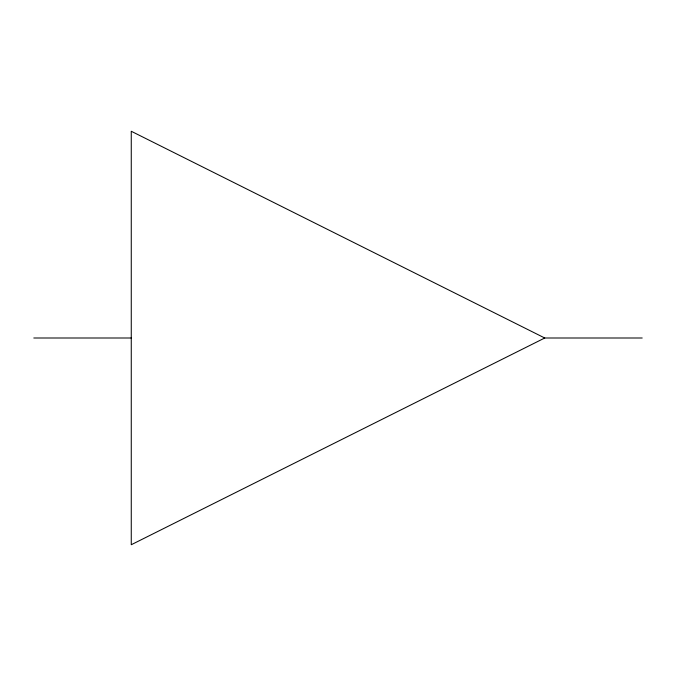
<?xml version="1.0" encoding="UTF-8"?>
<svg xmlns="http://www.w3.org/2000/svg" width="676" height="676" viewBox="0 0 676 676"><rect width="100%" height="100%" fill="white"/><g stroke="black" fill="none" stroke-linecap="round" stroke-linejoin="round"><path stroke-width="1.01" d="M544.738 338L131.262 544.738L131.262 131.262L544.738 338L642.2 338M33.8 338L131.262 338"/></g></svg>
